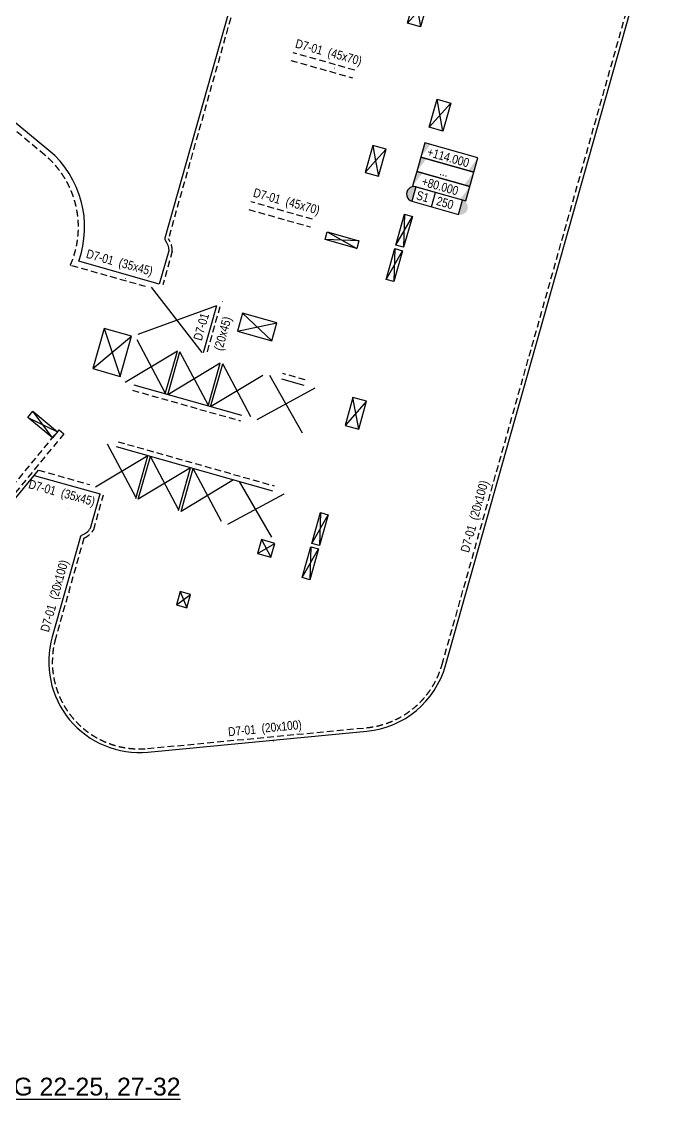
# Model space of a CAD drawing. Header units: millimetres. Extents: x 5400 to 3023951, y -127214 to 225084.
# Drawn here: x 2266627 to 2303088, y 8033 to 68551 of the extents above; entities that cross this region are included whole.
import ezdxf
from ezdxf.enums import TextEntityAlignment as Align

# ---------------------------------------------------------------- set-up
doc = ezdxf.new("R2010")
doc.units = ezdxf.units.MM
doc.header["$LTSCALE"] = 100
doc.linetypes.add('HIDDEN', pattern=[0.375, 0.25, -0.125])
for name, color, linetype in [('ccu11-Manh', 8, 'Continuous'), ('ccu11-Thay', 7, 'Continuous'), ('ccu12-Chidan', 9, 'Continuous'), ('ccu12-Khuat', 9, 'HIDDEN'), ('ccu12-Lomo', 2, 'Continuous'), ('ccu12-Text', 31, 'Continuous'), ('ccu12-Thay', 7, 'Continuous')]:
    doc.layers.add(name, color=color, linetype=linetype)
doc.layers.add('ccu12-Tencaukien', color=9, linetype='Continuous', lineweight=15)
doc.layers.add('KC-Tencaukien', color=9, linetype='Continuous', lineweight=15)
doc.styles.add('Arial', font='arial.ttf', dxfattribs={"width": 0.7})
doc.styles.add('Arial Narrow', font='ARIALN.TTF')

# ---------------------------------------------------------------- blocks, each defined once
blk = doc.blocks.new('*U4')
at = {"layer": 'ccu12-Tencaukien', "color": 8, "ltscale": 10000}
blk.add_line((361, -155), (354, -155), dxfattribs=at)
at = {"layer": 'ccu12-Text', "color": 2, "style": 'Arial Narrow', "width": 0.8}
blk.add_attdef('SH', text='', height=300, dxfattribs=at).set_placement((276, 6), align=Align.BOTTOM_RIGHT)
at = {"layer": 'ccu12-Text', "color": 31, "style": 'Arial Narrow', "width": 0.8}
for tag, p in [('(', (508, -75)), ('KT', (633, -75)), (')', (963, -75))]:
    blk.add_attdef(tag, text='', height=250, dxfattribs=at).set_placement(p, align=Align.BOTTOM_LEFT)
blk = doc.blocks.new('ccu11-cmb-flat-8')
at = {"layer": 'ccu12-Chidan', "color": 7}
blk.add_lwpolyline([(0, 0), (1550, 0), (1550, 419), (0, 419)], close=True, dxfattribs=at)
at = {"layer": 'ccu12-Chidan'}
for points in [[(0, 0), (166, 419), (0, 419)], [(1550, 419), (1383, 0), (1550, 0)]]:
    blk.add_solid(points, dxfattribs=at)
at = {"layer": 'ccu12-Chidan', "color": 31, "style": 'Arial Narrow', "width": 0.8}
blk.add_attdef('+100.00', text='', height=250, dxfattribs=at).set_placement((745, 206), align=Align.MIDDLE_CENTER)
blk = doc.blocks.new('ccu11-chieudaysan-flat-2')
at = {"layer": 'ccu12-Chidan'}
for points in [[(-569, 0), (-569, 419, 1)], [(788, 419), (788, 0, 1)]]:
    blk.add_hatch(color=8, dxfattribs=at).paths.add_polyline_path(points)
at = {"layer": 'ccu12-Chidan', "color": 7}
blk.add_line((0, 0), (0, 419), dxfattribs=at)
blk.add_lwpolyline([(-569, 0), (788, 0), (788, 419), (-569, 419)], close=True, dxfattribs=at)
blk.add_arc((-569, 209), 209, 90, 270.0001, dxfattribs=at)
at = {"layer": 'ccu12-Chidan', "color": 31, "style": 'Arial Narrow', "width": 0.7}
for tag, p in [('S00', (-488, 209)), ('200', (100, 209))]:
    blk.add_attdef(tag, text='', height=250, dxfattribs=at).set_placement(p, align=Align.MIDDLE_LEFT)
blk = doc.blocks.new('Lomo T21')
at = {"layer": 'ccu11-Manh', "ltscale": 0.5}
for p, q in [((66820, 51079), (66493, 52865)), ((67263, 52648), (66050, 51297)), ((64178, 44671), (65100, 46281)), ((64667, 46403), (64611, 44549)), ((63634, 42747), (64556, 44356)), ((64123, 44479), (64067, 42624)), ((57204, 39300), (55565, 40854)), ((55280, 39844), (57490, 40311)), ((62532, 35904), (61318, 34552)), ((62088, 34335), (61762, 36121)), ((59936, 29659), (59879, 27805)), ((59446, 27927), (60369, 29537)), ((58902, 26002), (59825, 27612)), ((59392, 27734), (59335, 25880))]:
    blk.add_line(p, q, dxfattribs=at)
at = {"layer": 'ccu11-Manh', "ltscale": 5}
for p, q in [((60317, 45424), (61975, 44488)), ((60317, 45424), (61975, 44488)), ((62097, 44921), (60195, 44991)), ((62097, 44921), (60195, 44991)), ((47786, 39987, 0), (48691, 37305, 0)), ((47151, 37740, 0), (49326, 39552, 0)), ((44881, 33851), (43775, 35348, 0)), ((43489, 35001, 0), (45167, 34198, 0)), ((56409, 27367), (57368, 27927)), ((56627, 28136), (57150, 27157)), ((51851, 24472), (52639, 25055)), ((52061, 25218), (52428, 24309))]:
    blk.add_line(p, q, dxfattribs=at)
at = {"layer": 'ccu11-Manh', "ltscale": 5, "elevation": 0}
for points in [[(64820, 57131), (65404, 57782), (65561, 56922)], [(62881, 50270), (63038, 49410), (63622, 50060)], [(62454, 48759), (63038, 49410), (63195, 48550)]]:
    blk.add_lwpolyline(points, dxfattribs=at)
at = {"layer": 'ccu12-Lomo', "ltscale": 0.5, "elevation": 0}
for points in [[(65247, 58642), (65988, 58433), (65561, 56922), (64820, 57131), (65247, 58642)], [(63195, 48550), (63622, 50060), (62881, 50270), (62454, 48759), (63195, 48550)], [(60195, 44991), (60317, 45424), (62097, 44921), (61975, 44488), (60195, 44991)], [(49326, 39552), (47786, 39987), (47152, 37740), (48691, 37305), (49326, 39552)], [(45167, 34198), (44881, 33851), (43489, 35001), (43775, 35348), (45167, 34198)], [(57150, 27157), (57368, 27927), (56627, 28136), (56409, 27367), (57150, 27157)], [(52428, 24309), (52639, 25055), (52061, 25218), (51851, 24472), (52428, 24309)]]:
    blk.add_lwpolyline(points, dxfattribs=at)
at = {"layer": 'ccu12-Lomo'}
blk.add_lwpolyline([(67263, 52648), (66820, 51079), (66050, 51297), (66493, 52865)], close=True, dxfattribs=at)
blk.add_lwpolyline([(65100, 46281), (64611, 44549), (64178, 44671), (64667, 46403), (65100, 46281)], dxfattribs=at)
at = {"layer": 'ccu12-Lomo', "elevation": 0}
for points in [[(64556, 44356), (64067, 42624), (63634, 42747), (64123, 44479), (64556, 44356)], [(62532, 35904), (61762, 36121), (61318, 34552), (62088, 34335), (62532, 35904)], [(60369, 29537), (59879, 27805), (59446, 27927), (59936, 29659), (60369, 29537)], [(59825, 27612), (59335, 25880), (58902, 26002), (59392, 27734), (59825, 27612)]]:
    blk.add_lwpolyline(points, dxfattribs=at)
at = {"layer": 'ccu12-Lomo', "ltscale": 0.5}
blk.add_lwpolyline([(57204, 39300), (57490, 40311), (55565, 40854), (55280, 39844), (57204, 39300)], dxfattribs=at)
blk = doc.blocks.new('*U187')
at = {"layer": 'ccu12-Tencaukien', "color": 8, "ltscale": 10000}
blk.add_line((361, -155), (354, -155), dxfattribs=at)
at = {"layer": 'ccu12-Text', "color": 2, "style": 'Arial Narrow', "width": 0.8}
blk.add_attdef('SH', text='', height=300, dxfattribs=at).set_placement((276, 6), align=Align.BOTTOM_RIGHT)
at = {"layer": 'ccu12-Text', "color": 31, "style": 'Arial Narrow', "width": 0.8}
for tag, p in [('(', (508, -75)), ('KT', (633, -75)), (')', (963, -75))]:
    blk.add_attdef(tag, text='', height=250, dxfattribs=at).set_placement(p, align=Align.BOTTOM_LEFT)
blk = doc.blocks.new('*U188')
at = {"layer": 'ccu12-Tencaukien', "color": 8, "ltscale": 10000}
blk.add_line((361, -155), (354, -155), dxfattribs=at)
at = {"layer": 'ccu12-Text', "color": 2, "style": 'Arial Narrow', "width": 0.8}
blk.add_attdef('SH', text='', height=300, dxfattribs=at).set_placement((276, 6), align=Align.BOTTOM_RIGHT)
at = {"layer": 'ccu12-Text', "color": 31, "style": 'Arial Narrow', "width": 0.8}
for tag, p in [('(', (508, -75)), ('KT', (633, -75)), (')', (963, -75))]:
    blk.add_attdef(tag, text='', height=250, dxfattribs=at).set_placement(p, align=Align.BOTTOM_LEFT)

msp = doc.modelspace()

# ---------------------------------------------------------------- linework, layer by layer
at = {"layer": 'ccu11-Manh', "ltscale": 0.5}
for p, q in [((2273902, 53635.4), (2276762.9, 49969.3)), ((2277578, 52596.7), (2273154.2, 50989)), ((2274702.3, 47713.3, 0), (2273120.7, 50686.7, 0)), ((2275382.2, 50047.7, 0), (2272440.9, 48281, 0)), ((2277108.1, 47033.5), (2275526.5, 50006.9)), ((2277787.9, 49367.9), (2274846.7, 47601.1)), ((2279513.9, 46353.7), (2277932.3, 49327.1)), ((2280193.7, 48688.1), (2277252.5, 46921.3)), ((2280557.7, 48689.2), (2282400.9, 45466.5)), ((2283107.9, 47968.6), (2279850.7, 46187.1)), ((2273043.6, 41843.2), (2271462, 44816.6)), ((2273723.4, 44177.6), (2270782.2, 42410.8)), ((2275449.4, 41163.4), (2273867.8, 44136.8)), ((2276129.2, 43497.8), (2273188, 41731)), ((2277855.2, 40483.5), (2276273.6, 43457)), ((2278535, 42818), (2275593.8, 41051.2)), ((2280694, 39610), (2278871.8, 42722.8)), ((2281373.8, 42015.8), (2278192, 40317))]:
    msp.add_line(p, q, dxfattribs=at)
at = {"layer": 'ccu11-Thay'}
for p, q in [((2277578, 52596.7, 0), (2276830.2, 49950.3, 0)), ((2274702.3, 47641.9, 0), (2275382.2, 50047.7, 0)), ((2274846.7, 47601.1, 0), (2275526.5, 50006.9, 0)), ((2277108.1, 46962.1, 0), (2277787.9, 49367.9, 0)), ((2277252.5, 46921.3), (2277932.3, 49327.1)), ((2273043.6, 41771.8), (2273723.4, 44177.6)), ((2273188, 41731), (2273867.8, 44136.8)), ((2275449.4, 41092), (2276129.2, 43497.8)), ((2275593.8, 41051.2), (2276273.6, 43457))]:
    msp.add_line(p, q, dxfattribs=at)
at = {"layer": 'ccu11-Thay', "ltscale": 0.5}
for p, q in [((2281231.4, 48498.8), (2282482.4, 48145.3)), ((2279008.7, 46425.1), (2272946.1, 48138.2)), ((2280748.3, 42192.5), (2271967.2, 44673.8))]:
    msp.add_line(p, q, dxfattribs=at)
at = {"layer": 'ccu12-Khuat', "ltscale": 15}
for p, q in [((2288018.1, 102856.1, 0), (2274878.1, 56361.2, 0)), ((2290257, 32448.3), (2302895.7, 77176)), ((2285347.2, 65822.4), (2281882.8, 66801.3)), ((2281760.4, 66368.3), (2285224.8, 65389.4)), ((2282981.4, 57450.2), (2279517.1, 58429.2)), ((2279394.7, 57996.1), (2282859.1, 57017.2)), ((2277770.5, 52542.3, 0), (2277022.7, 49895.9, 0)), ((2282564, 48434), (2281312.9, 48787.5)), ((2272864.5, 47849.5), (2278927.2, 46136.4)), ((2272048.8, 44962.5), (2280829.9, 42481.2)), ((2267583.4, 43366.6, 0), (2270458.9, 42554.1))]:
    msp.add_line(p, q, dxfattribs=at)
at = {"layer": 'ccu12-Khuat', "ltscale": 15, "elevation": 0}
for points in [[(2269368.4, 54864.5, 0.3333055), (2267943.9, 61051.2), (2253648.2, 72857.1, 0.2787148), (2248997.4, 73898.7, 0.0632946), (2246855.8, 72746.6, 0.0533248), (2245189.4, 71280.1), (2242744.5, 68333.1), (2217334.6, 37573.1)], [(2274878.1, 56361.2, -0.157518), (2275097.2, 55660.1), (2274564.6, 53775.5)], [(2253542.5, 45838), (2261560.6, 39216.2, 0.4148671), (2263605.5, 39413.6), (2268741.5, 45632.7), (2269011.4, 45409.8), (2265127.1, 40706.4)], [(2270128.3, 39545.1, 0.1574907), (2270681.7, 40027.9), (2271231.1, 41972.2)], [(2270128.3, 39545.1), (2268546.8, 33948.5, 0.5290318), (2273704.6, 27736.2), (2286014, 28903.1, 0.3083499), (2290257, 32448.6)]]:
    msp.add_lwpolyline(points, format="xyb", dxfattribs=at)
msp.add_lwpolyline([(2273599.7, 53668.9), (2269368.4, 54864.5)], dxfattribs=at)
at = {"layer": 'ccu12-Thay'}
for p, q in [((2287825.7, 102910.5, 0), (2274677.6, 56386.9)), ((2290449.4, 32394), (2303088.2, 77121.6)), ((2267339.9, 43071.8, 0), (2271038.8, 42026.5))]:
    msp.add_line(p, q, dxfattribs=at)
at = {"layer": 'ccu12-Thay', "ltscale": 0.5, "elevation": 0}
msp.add_lwpolyline([(2269838, 55095.5, 0.3137277), (2268168.2, 61319.9), (2253880.9, 73118.9, 0.2784217), (2248878.9, 74228.1, 0.0634641), (2246653.2, 73032, 0.0535105), (2244925.5, 71510.3), (2242474.9, 68556.3), (2217053, 37781.8)], format="xyb", dxfattribs=at)
at = {"layer": 'ccu12-Thay', "elevation": 0}
for points in [[(2274677.6, 56386.9, 0.1897824), (2274690.9, 56278.1, -0.1613035), (2274897.1, 55687.5), (2274368.1, 53815.5)], [(2269943.8, 39628.1, -0.1897824), (2270012.1, 39713.8, 0.1613035), (2270496.8, 40109.2), (2271038.6, 42026.6)], [(2269944.7, 39631), (2268354.5, 34003.4, 0.5290007), (2273723.7, 27537.1), (2286033.3, 28704, 0.3083681), (2290449.4, 32394)]]:
    msp.add_lwpolyline(points, format="xyb", dxfattribs=at)
msp.add_lwpolyline([(2274368.1, 53815.5), (2269838, 55095.5)], dxfattribs=at)
at = {"layer": 'ccu12-Thay', "ltscale": 0.5, "elevation": 0}
msp.add_lwpolyline([(2265281.3, 40579.1), (2267573.7, 43354.9)], dxfattribs=at)

# ---------------------------------------------------------------- block references
at = {"layer": 'ccu12-Lomo'}
msp.add_blockref('Lomo T21', (2223485.1, 11326.3), dxfattribs=at)
at = {"layer": 'ccu12-Tencaukien'}
ref = msp.add_blockref('*U187', (2283670.1, 66385.8, 0), dxfattribs=dict(at, xscale=1.815893337873054, yscale=1.815893337873054, zscale=1.815893337873054, rotation=344.2212278170489))
ref.add_attrib('KT', '(45x70)', dxfattribs={"color": 31, "height": 500, "rotation": 344.221228, "style": 'Arial Narrow'}).set_placement((2283754.4, 66463.4), align=Align.BOTTOM_LEFT)
ref.add_attrib('SH', 'D7-01', dxfattribs={"color": 2, "height": 500, "rotation": 344.221228, "style": 'Arial Narrow'}).set_placement((2283428.3, 66531.8), align=Align.BOTTOM_RIGHT)
ref = msp.add_blockref('*U188', (2281304.3, 58013.6, 0), dxfattribs=dict(at, xscale=1.815893337873054, yscale=1.815893337873054, zscale=1.815893337873054, rotation=344.2212278170489))
ref.add_attrib('KT', '(45x70)', dxfattribs={"color": 31, "height": 500, "rotation": 344.221228, "style": 'Arial Narrow'}).set_placement((2281388.7, 58091.2), align=Align.BOTTOM_LEFT)
ref.add_attrib('SH', 'D7-01', dxfattribs={"color": 2, "height": 500, "rotation": 344.221228, "style": 'Arial Narrow'}).set_placement((2281062.6, 58159.6), align=Align.BOTTOM_RIGHT)
ref = msp.add_blockref('*U4', (2271923, 54583, 0), dxfattribs=dict(at, xscale=1.815893337873054, yscale=1.815893337873054, zscale=1.815893337873054, rotation=344.2212278170489))
ref.add_attrib('KT', '(35x45)', dxfattribs={"color": 31, "height": 500, "rotation": 344.221228, "style": 'Arial Narrow'}).set_placement((2272007.4, 54660.6), align=Align.BOTTOM_LEFT)
ref.add_attrib('SH', 'D7-01', dxfattribs={"color": 2, "height": 500, "rotation": 344.221228, "style": 'Arial Narrow'}).set_placement((2271681.2, 54729), align=Align.BOTTOM_RIGHT)
ref = msp.add_blockref('*U4', (2277464.5, 52298.6, 0), dxfattribs=dict(at, xscale=1.815893337873054, yscale=1.815893337873054, zscale=1.815893337873054, rotation=74.21909893616227))
ref.add_attrib('KT', '(20x45)', dxfattribs={"color": 31, "height": 500, "rotation": 74.219099, "style": 'Arial Narrow'}).set_placement((2278047.9, 49991.5, 0), align=Align.BOTTOM_LEFT)
ref.add_attrib('SH', 'D7-01', dxfattribs={"color": 2, "height": 500, "rotation": 74.219099, "style": 'Arial Narrow'}).set_placement((2277318.4, 52056.8, 0), align=Align.BOTTOM_RIGHT)
ref = msp.add_blockref('*U4', (2268679.8, 41651.9, 0), dxfattribs=dict(at, xscale=1.815893337873054, yscale=1.815893337873054, zscale=1.815893337873054, rotation=344.2212204090466))
ref.add_attrib('KT', '(35x45)', dxfattribs={"color": 31, "height": 500, "rotation": 344.22122, "style": 'Arial Narrow'}).set_placement((2268764.2, 41729.5, 0), align=Align.BOTTOM_LEFT)
ref.add_attrib('SH', 'D7-01', dxfattribs={"color": 2, "height": 500, "rotation": 344.22122, "style": 'Arial Narrow'}).set_placement((2268438, 41797.9, 0), align=Align.BOTTOM_RIGHT)
ref = msp.add_blockref('*U4', (2292474.4, 40399.4, 0), dxfattribs=dict(at, xscale=1.815893337873054, yscale=1.815893337873054, zscale=1.815893337873054, rotation=74.21909893616227))
ref.add_attrib('KT', '(20x100)', dxfattribs={"color": 31, "height": 500, "rotation": 74.219099, "style": 'Arial Narrow'}).set_placement((2292396.8, 40483.8, 0), align=Align.BOTTOM_LEFT)
ref.add_attrib('SH', 'D7-01', dxfattribs={"color": 2, "height": 500, "rotation": 74.219099, "style": 'Arial Narrow'}).set_placement((2292328.4, 40157.7, 0), align=Align.BOTTOM_RIGHT)
ref = msp.add_blockref('*U4', (2268871.5, 35936.6, 0), dxfattribs=dict(at, xscale=1.815893337873054, yscale=1.815893337873054, zscale=1.815893337873054, rotation=74.21909893616227))
ref.add_attrib('KT', '(20x100)', dxfattribs={"color": 31, "height": 500, "rotation": 74.219099, "style": 'Arial Narrow'}).set_placement((2268793.8, 36021, 0), align=Align.BOTTOM_LEFT)
ref.add_attrib('SH', 'D7-01', dxfattribs={"color": 2, "height": 500, "rotation": 74.219099, "style": 'Arial Narrow'}).set_placement((2268725.4, 35694.9, 0), align=Align.BOTTOM_RIGHT)
ref = msp.add_blockref('*U4', (2280101.9, 28371, 0), dxfattribs=dict(at, xscale=1.815893337873053, yscale=1.815893337873053, zscale=1.815893337873053, rotation=5.415448475028894))
ref.add_attrib('KT', '(20x100)', dxfattribs={"color": 31, "height": 500, "rotation": 5.415448, "style": 'Arial Narrow'}).set_placement((2280152.5, 28473.8), align=Align.BOTTOM_LEFT)
ref.add_attrib('SH', 'D7-01', dxfattribs={"color": 2, "height": 500, "rotation": 5.415448, "style": 'Arial Narrow'}).set_placement((2279823.7, 28419.7), align=Align.BOTTOM_RIGHT)
at = {"layer": 'KC-Tencaukien'}
ref = msp.add_blockref('ccu11-cmb-flat-8', (2289057.9, 60934.8), dxfattribs=dict(at, xscale=1.999999999999999, yscale=1.999999999999999, zscale=1.999999999999999, rotation=344.2212265880018))
ref.add_attrib('+100.00', '+114.000', dxfattribs={"layer": 'ccu12-Chidan', "color": 31, "height": 500, "rotation": 344.221227, "style": 'Arial Narrow'}).set_placement((2290603.9, 60925.2), align=Align.MIDDLE_CENTER)
ref = msp.add_blockref('ccu11-cmb-flat-8', (2288830.1, 60128.4), dxfattribs=dict(at, xscale=1.999999999999999, yscale=1.999999999999999, zscale=1.999999999999999, rotation=344.2212265880018))
ref.add_attrib('+100.00', '...', dxfattribs={"layer": 'ccu12-Chidan', "color": 31, "height": 500, "rotation": 344.221227, "style": 'Arial Narrow'}).set_placement((2290376, 60118.8), align=Align.MIDDLE_CENTER)
ref = msp.add_blockref('ccu11-cmb-flat-8', (2288602.2, 59322.1), dxfattribs=dict(at, xscale=1.999999999999999, yscale=1.999999999999999, zscale=1.999999999999999, rotation=344.2212265880018))
ref.add_attrib('+100.00', '+80.000', dxfattribs={"layer": 'ccu12-Chidan', "color": 31, "height": 500, "rotation": 344.221227, "style": 'Arial Narrow'}).set_placement((2290148.2, 59312.4), align=Align.MIDDLE_CENTER)
ref = msp.add_blockref('ccu11-chieudaysan-flat-2', (2289655, 58153.8), dxfattribs=dict(at, xscale=1.999999999999999, yscale=1.999999999999999, zscale=1.999999999999999, rotation=344.2212265880018))
ref.add_attrib('S00', 'S1', dxfattribs={"layer": 'ccu12-Chidan', "color": 31, "height": 500, "rotation": 344.221227, "style": 'Arial Narrow'}).set_placement((2288829.7, 58822.4), align=Align.MIDDLE_LEFT)
ref.add_attrib('200', '250', dxfattribs={"layer": 'ccu12-Chidan', "color": 31, "height": 500, "rotation": 344.221227, "style": 'Arial Narrow'}).set_placement((2289961.4, 58502.6), align=Align.MIDDLE_LEFT)

# ---------------------------------------------------------------- texts
at = {"layer": 'ccu12-Text', "color": 31, "style": 'Arial'}
msp.add_text('%%UMẶT BẰNG KẾT CẤU - TẦNG 22-25, 27-32', height=1000, dxfattribs=at).set_placement((2261977.9, 8253.3), align=Align.CENTER)

doc.saveas('drawing.dxf')
